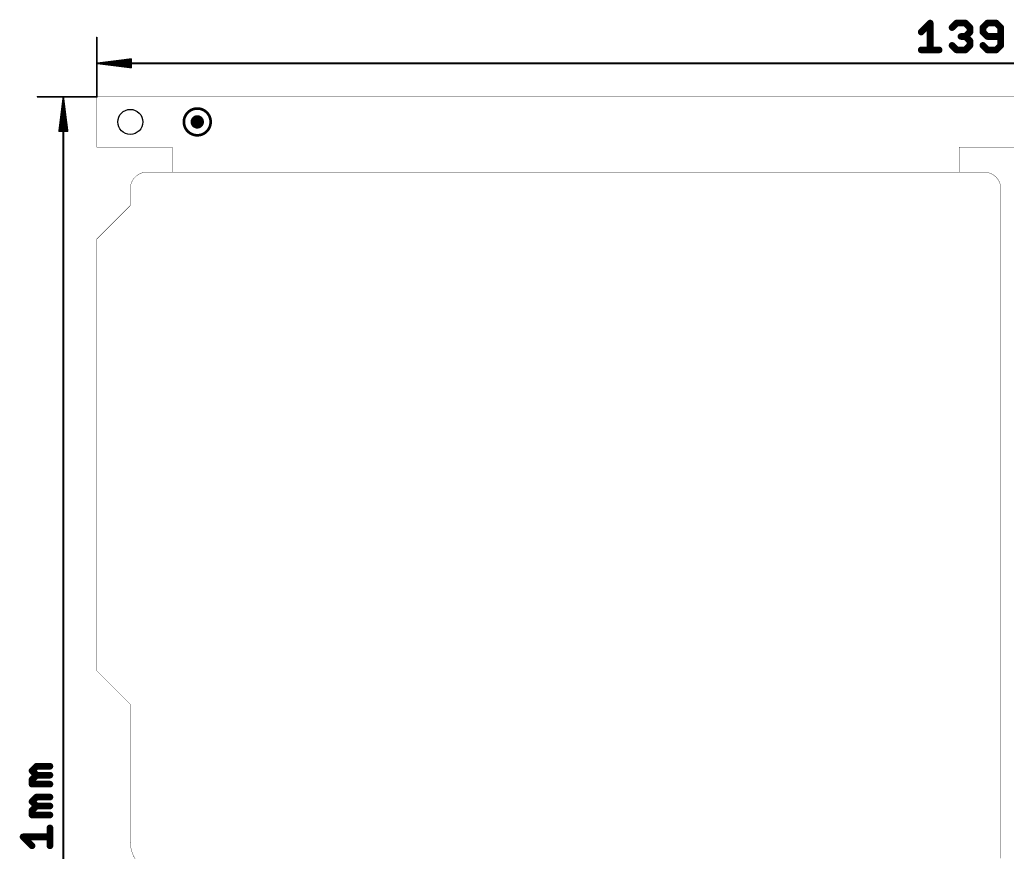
# Model space of a CAD drawing. Extents: x -0.23 to 5.5, y -0.23 to 4.66.
# Drawn here: x -0.23 to 2.719, y 2.168 to 4.655 of the extents above; entities that cross this region are included whole.
import ezdxf

# ---------------------------------------------------------------- set-up
doc = ezdxf.new("R2010")
doc.units = 0
for name, color, linetype in [('1', 14, 'CONTINUOUS'), ('20', 214, 'CONTINUOUS'), ('23', 178, 'CONTINUOUS'), ('50', 251, 'CONTINUOUS')]:
    doc.layers.add(name, color=color, linetype=linetype)

# ---------------------------------------------------------------- blocks, each defined once
blk = doc.blocks.new('PIE')
at = {"const_width": 0.5}
blk.add_lwpolyline([(0, -0.25, 1), (0, 0.25, 1), (0, -0.25)], format="xyb", dxfattribs=at)

msp = doc.modelspace()

# ---------------------------------------------------------------- linework, layer by layer
at = {"layer": '1', "const_width": 0.008}
msp.add_lwpolyline([(0.3, 4.31, 1), (0.3, 4.39, 1), (0.3, 4.31)], format="xyb", dxfattribs=at)
at = {"layer": '20'}
for points, const_width in [([(0.15, 4.2, 0.414214), (0.1, 4.15)], 0.001), ([(0.15, 4.20025, 1), (0.15, 4.19975)], 0.0005), ([(0.15, 4.19975, 1), (0.15, 4.20025)], 0.0005), ([(2.7, 4.15, 0.414214), (2.65, 4.2)], 0.001), ([(2.65, 4.20025, 1), (2.65, 4.19975)], 0.0005), ([(2.65, 4.19975, 1), (2.65, 4.20025)], 0.0005), ([(0.10025, 4.15, 1), (0.09975, 4.15)], 0.0005), ([(0.09975, 4.15, 1), (0.10025, 4.15)], 0.0005), ([(2.70025, 4.15, 1), (2.69975, 4.15)], 0.0005), ([(2.69975, 4.15, 1), (2.70025, 4.15)], 0.0005), ([(0.09975, 4.1, 1), (0.10025, 4.1)], 0.0005), ([(0.100177, 4.099823, 1), (0.099823, 4.100177)], 0.0005), ([(0.00025, 4, 1), (-0.00025, 4)], 0.0005), ([(-0.000177, 4.000177, 1), (0.000177, 3.999823)], 0.0005), ([(0.000177, 2.710177, 1), (-0.000177, 2.709823)], 0.0005), ([(-0.00025, 2.71, 1), (0.00025, 2.71)], 0.0005), ([(0.10025, 2.61, 1), (0.09975, 2.61)], 0.0005), ([(0.099823, 2.609823, 1), (0.100177, 2.610177)], 0.0005), ([(0.1, 2.2, 0.414214), (0.2, 2.1)], 0.001), ([(0.10025, 2.2, 1), (0.09975, 2.2)], 0.0005), ([(0.09975, 2.2, 1), (0.10025, 2.2)], 0.0005)]:
    msp.add_lwpolyline(points, format="xyb", dxfattribs=dict(at, const_width=const_width))
at = {"layer": '20', "const_width": 0.001}
for points in [[(2.65, 4.2), (0.15, 4.2)], [(0.1, 4.1), (0.1, 4.15)], [(2.7, 4.15), (2.7, 2.15)], [(0, 4), (0.1, 4.1)], [(0, 2.71), (0, 4)], [(0.1, 2.61), (0, 2.71)], [(0.1, 2.2), (0.1, 2.61)]]:
    msp.add_lwpolyline(points, dxfattribs=at)
at = {"layer": '20'}
msp.add_circle((0.1, 4.35), 0.0375, dxfattribs=at)
at = {"layer": '23'}
msp.add_point((0.3, 4.35), dxfattribs=at)
at = {"layer": '50'}
for points, const_width in [([(2.462178, 4.618497), (2.488867, 4.645187)], 0.02), ([(2.488867, 4.645187), (2.488867, 4.565118)], 0.02), ([(2.554257, 4.631842), (2.567601, 4.645187)], 0.02), ([(2.567601, 4.645187), (2.594291, 4.645187)], 0.02), ([(2.594291, 4.645187), (2.607636, 4.631842)], 0.02), ([(2.607636, 4.631842), (2.607636, 4.618497)], 0.02), ([(2.65968, 4.645187), (2.646335, 4.631842)], 0.02), ([(2.646335, 4.631842), (2.646335, 4.618497)], 0.02), ([(2.686369, 4.645187), (2.65968, 4.645187)], 0.02), ([(2.699714, 4.631842), (2.686369, 4.645187)], 0.02), ([(2.699714, 4.578463), (2.699714, 4.631842)], 0.02), ([(0, 4.425), (0, 4.601772)], 0.005118), ([(2.594291, 4.605152), (2.580946, 4.605152)], 0.02), ([(2.607636, 4.618497), (2.594291, 4.605152)], 0.02), ([(2.594291, 4.605152), (2.607636, 4.591808)], 0.02), ([(2.607636, 4.591808), (2.607636, 4.578463)], 0.02), ([(2.646335, 4.618497), (2.65968, 4.605152)], 0.02), ([(2.65968, 4.605152), (2.699714, 4.605152)], 0.02), ([(2.462178, 4.565118), (2.515557, 4.565118)], 0.02), ([(2.567601, 4.565118), (2.554257, 4.578463)], 0.02), ([(2.594291, 4.565118), (2.567601, 4.565118)], 0.02), ([(2.607636, 4.578463), (2.594291, 4.565118)], 0.02), ([(2.646335, 4.578463), (2.65968, 4.565118)], 0.02), ([(2.65968, 4.565118), (2.686369, 4.565118)], 0.02), ([(2.686369, 4.565118), (2.699714, 4.578463)], 0.02), ([(0.002559, 4.525), (0.102362, 4.537569)], 0.005118), ([(0.002559, 4.525), (0.102362, 4.535236)], 0.005118), ([(0.002559, 4.525), (0.102362, 4.530118)], 0.005118), ([(0.002559, 4.525), (5.497441, 4.525)], 0.005118), ([(0.102362, 4.512431), (0.002559, 4.525)], 0.005118), ([(0.102362, 4.519882), (0.002559, 4.525)], 0.005118), ([(0.102362, 4.514764), (0.002559, 4.525)], 0.005118), ([(0.102362, 4.537569), (0.102362, 4.512431)], 0.005118), ([(0, 4.425), (-0.176772, 4.425)], 0.005118), ([(-0.1, 4.422441), (-0.112569, 4.322638)], 0.005118), ([(-0.1, 4.422441), (-0.110236, 4.322638)], 0.005118), ([(-0.1, 4.422441), (-0.105118, 4.322638)], 0.005118), ([(-0.1, 4.422441), (-0.1, -0.222441)], 0.005118), ([(-0.087431, 4.322638), (-0.1, 4.422441)], 0.005118), ([(-0.094882, 4.322638), (-0.1, 4.422441)], 0.005118), ([(-0.089764, 4.322638), (-0.1, 4.422441)], 0.005118), ([(0, 4.275), (0, 4.425)], 0.001), ([(0, 4.425), (5.5, 4.425)], 0.001), ([(-0.112569, 4.322638), (-0.087431, 4.322638)], 0.005118), ([(0.225, 4.275), (0, 4.275)], 0.001), ([(0.225, 4.2), (0.225, 4.275)], 0.001), ([(2.575, 4.2), (2.575, 4.275)], 0.001), ([(2.575, 4.275), (3.025, 4.275)], 0.001), ([(-0.193497, 2.411716), (-0.180152, 2.425061)], 0.02), ([(-0.180152, 2.398372), (-0.193497, 2.411716)], 0.02), ([(-0.180152, 2.425061), (-0.140118, 2.425061)], 0.02), ([(-0.193497, 2.385027), (-0.180152, 2.398372)], 0.02), ([(-0.193497, 2.371682), (-0.193497, 2.385027)], 0.02), ([(-0.180152, 2.398372), (-0.140118, 2.398372)], 0.02), ([(-0.140118, 2.371682), (-0.193497, 2.371682)], 0.02), ([(-0.193497, 2.319638), (-0.180152, 2.332983)], 0.02), ([(-0.180152, 2.332983), (-0.140118, 2.332983)], 0.02), ([(-0.180152, 2.306293), (-0.193497, 2.319638)], 0.02), ([(-0.193497, 2.292948), (-0.180152, 2.306293)], 0.02), ([(-0.193497, 2.279604), (-0.193497, 2.292948)], 0.02), ([(-0.180152, 2.306293), (-0.140118, 2.306293)], 0.02), ([(-0.140118, 2.279604), (-0.193497, 2.279604)], 0.02), ([(-0.140118, 2.187525), (-0.140118, 2.240904)], 0.02), ([(-0.193497, 2.187525), (-0.220187, 2.214214)], 0.02), ([(-0.220187, 2.214214), (-0.140118, 2.214214)], 0.02)]:
    msp.add_lwpolyline(points, dxfattribs=dict(at, const_width=const_width))
for points, const_width in [([(2.493867, 4.645187, 1), (2.483867, 4.645187)], 0.01), ([(2.492403, 4.641651, 1), (2.485332, 4.648722)], 0.01), ([(2.550721, 4.635377, 1), (2.557792, 4.628306)], 0.01), ([(2.567601, 4.650187, 1), (2.567601, 4.640187)], 0.01), ([(2.571137, 4.641651, 1), (2.564066, 4.648722)], 0.01), ([(2.597826, 4.648722, 1), (2.590755, 4.641651)], 0.01), ([(2.594291, 4.640187, 1), (2.594291, 4.650187)], 0.01), ([(2.612636, 4.631842, 1), (2.602636, 4.631842)], 0.01), ([(2.6041, 4.628306, 1), (2.611171, 4.635377)], 0.01), ([(2.651335, 4.631842, 1), (2.641335, 4.631842)], 0.01), ([(2.6428, 4.635377, 1), (2.649871, 4.628306)], 0.01), ([(2.65968, 4.650187, 1), (2.65968, 4.640187)], 0.01), ([(2.663216, 4.641651, 1), (2.656144, 4.648722)], 0.01), ([(2.689905, 4.648722, 1), (2.682834, 4.641651)], 0.01), ([(2.686369, 4.640187, 1), (2.686369, 4.650187)], 0.01), ([(2.704714, 4.631842, 1), (2.694714, 4.631842)], 0.01), ([(2.696179, 4.628306, 1), (2.70325, 4.635377)], 0.01), ([(0.00128, 4.601772, 1), (-0.00128, 4.601772)], 0.002559), ([(2.458642, 4.622033, 1), (2.465714, 4.614962)], 0.01), ([(2.580946, 4.610152, 1), (2.580946, 4.600152)], 0.01), ([(2.597826, 4.608688, 1), (2.590755, 4.601617)], 0.01), ([(2.590755, 4.608688, 1), (2.597826, 4.601617)], 0.01), ([(2.594291, 4.600152, 1), (2.594291, 4.610152)], 0.01), ([(2.602636, 4.618497, 1), (2.612636, 4.618497)], 0.01), ([(2.612636, 4.591808, 1), (2.602636, 4.591808)], 0.01), ([(2.611171, 4.614962, 1), (2.6041, 4.622033)], 0.01), ([(2.641335, 4.618497, 1), (2.651335, 4.618497)], 0.01), ([(2.649871, 4.622033, 1), (2.6428, 4.614962)], 0.01), ([(2.65968, 4.610152, 1), (2.65968, 4.600152)], 0.01), ([(2.656144, 4.601617, 1), (2.663216, 4.608688)], 0.01), ([(2.699714, 4.600152, 1), (2.699714, 4.610152)], 0.01), ([(2.462178, 4.570118, 1), (2.462178, 4.560118)], 0.01), ([(2.515557, 4.560118, 1), (2.515557, 4.570118)], 0.01), ([(2.557792, 4.581998, 1), (2.550721, 4.574927)], 0.01), ([(2.567601, 4.570118, 1), (2.567601, 4.560118)], 0.01), ([(2.564066, 4.561583, 1), (2.571137, 4.568654)], 0.01), ([(2.590755, 4.568654, 1), (2.597826, 4.561583)], 0.01), ([(2.594291, 4.560118, 1), (2.594291, 4.570118)], 0.01), ([(2.602636, 4.578463, 1), (2.612636, 4.578463)], 0.01), ([(2.6041, 4.588272, 1), (2.611171, 4.595343)], 0.01), ([(2.611171, 4.574927, 1), (2.6041, 4.581998)], 0.01), ([(2.649871, 4.581998, 1), (2.6428, 4.574927)], 0.01), ([(2.65968, 4.570118, 1), (2.65968, 4.560118)], 0.01), ([(2.656144, 4.561583, 1), (2.663216, 4.568654)], 0.01), ([(2.682834, 4.568654, 1), (2.689905, 4.561583)], 0.01), ([(2.686369, 4.560118, 1), (2.686369, 4.570118)], 0.01), ([(2.694714, 4.578463, 1), (2.704714, 4.578463)], 0.01), ([(2.70325, 4.574927, 1), (2.696179, 4.581998)], 0.01), ([(2.483867, 4.565118, 1), (2.493867, 4.565118)], 0.01), ([(0.002719, 4.52627, 1), (0.002399, 4.52373)], 0.002559), ([(0.002399, 4.52627, 1), (0.002719, 4.52373)], 0.002559), ([(0.002559, 4.52628, 1), (0.002559, 4.52372)], 0.002559), ([(0.002625, 4.526278, 1), (0.002494, 4.523722)], 0.002559), ([(0.00269, 4.526273, 1), (0.002429, 4.523727)], 0.002559), ([(0.002494, 4.526278, 1), (0.002625, 4.523722)], 0.002559), ([(0.002429, 4.526273, 1), (0.00269, 4.523727)], 0.002559), ([(0.103642, 4.537569, 1), (0.101083, 4.537569)], 0.002559), ([(0.101083, 4.512431, 1), (0.103642, 4.512431)], 0.002559), ([(0.102522, 4.536299, 1), (0.102202, 4.538838)], 0.002559), ([(0.102202, 4.511162, 1), (0.102522, 4.513701)], 0.002559), ([(0.102232, 4.513491, 1), (0.102493, 4.516037)], 0.002559), ([(0.102493, 4.533963, 1), (0.102232, 4.536509)], 0.002559), ([(0.102428, 4.52884, 1), (0.102297, 4.531396)], 0.002559), ([(0.102297, 4.518604, 1), (0.102428, 4.52116)], 0.002559), ([(-0.176772, 4.42628, 1), (-0.176772, 4.42372)], 0.002559), ([(-0.09872, 4.422441, 1), (-0.10128, 4.422441)], 0.002559), ([(-0.09873, 4.422601, 1), (-0.10127, 4.422281)], 0.002559), ([(-0.098722, 4.422506, 1), (-0.101278, 4.422375)], 0.002559), ([(-0.098727, 4.422571, 1), (-0.101273, 4.42231)], 0.002559), ([(-0.098722, 4.422375, 1), (-0.101278, 4.422506)], 0.002559), ([(-0.098727, 4.42231, 1), (-0.101273, 4.422571)], 0.002559), ([(-0.09873, 4.422281, 1), (-0.10127, 4.422601)], 0.002559), ([(-0.00128, 4.425, 1), (0.00128, 4.425)], 0.002559), ([(0, 4.42372, 1), (0, 4.42628)], 0.002559), ([(0.00025, 4.425, 1), (-0.00025, 4.425)], 0.0005), ([(0, 4.42525, 1), (0, 4.42475)], 0.0005), ([(-0.112569, 4.323917, 1), (-0.112569, 4.321358)], 0.002559), ([(-0.113838, 4.322798, 1), (-0.111299, 4.322478)], 0.002559), ([(-0.111509, 4.322768, 1), (-0.108963, 4.322507)], 0.002559), ([(-0.106396, 4.322703, 1), (-0.10384, 4.322572)], 0.002559), ([(-0.09616, 4.322572, 1), (-0.093604, 4.322703)], 0.002559), ([(-0.091037, 4.322507, 1), (-0.088491, 4.322768)], 0.002559), ([(-0.088701, 4.322478, 1), (-0.086162, 4.322798)], 0.002559), ([(-0.087431, 4.321358, 1), (-0.087431, 4.323917)], 0.002559), ([(0, 4.27525, 1), (0, 4.27475)], 0.0005), ([(-0.00025, 4.275, 1), (0.00025, 4.275)], 0.0005), ([(0.22525, 4.275, 1), (0.22475, 4.275)], 0.0005), ([(0.225, 4.27475, 1), (0.225, 4.27525)], 0.0005), ([(2.57525, 4.275, 1), (2.57475, 4.275)], 0.0005), ([(2.575, 4.27525, 1), (2.575, 4.27475)], 0.0005), ([(0.22475, 4.2, 1), (0.22525, 4.2)], 0.0005), ([(2.57475, 4.2, 1), (2.57525, 4.2)], 0.0005), ([(-0.189962, 2.415252, 1), (-0.197033, 2.408181)], 0.01), ([(-0.197033, 2.415252, 1), (-0.189962, 2.408181)], 0.01), ([(-0.180152, 2.430061, 1), (-0.180152, 2.420061)], 0.01), ([(-0.176617, 2.421526, 1), (-0.183688, 2.428597)], 0.01), ([(-0.140118, 2.420061, 1), (-0.140118, 2.430061)], 0.01), ([(-0.188497, 2.385027, 1), (-0.198497, 2.385027)], 0.01), ([(-0.197033, 2.388562, 1), (-0.189962, 2.381491)], 0.01), ([(-0.180152, 2.403372, 1), (-0.180152, 2.393372)], 0.01), ([(-0.176617, 2.394836, 1), (-0.183688, 2.401907)], 0.01), ([(-0.183688, 2.394836, 1), (-0.176617, 2.401907)], 0.01), ([(-0.140118, 2.393372, 1), (-0.140118, 2.403372)], 0.01), ([(-0.193497, 2.376682, 1), (-0.193497, 2.366682)], 0.01), ([(-0.198497, 2.371682, 1), (-0.188497, 2.371682)], 0.01), ([(-0.140118, 2.366682, 1), (-0.140118, 2.376682)], 0.01), ([(-0.180152, 2.337983, 1), (-0.180152, 2.327983)], 0.01), ([(-0.176617, 2.329447, 1), (-0.183688, 2.336518)], 0.01), ([(-0.140118, 2.327983, 1), (-0.140118, 2.337983)], 0.01), ([(-0.189962, 2.323173, 1), (-0.197033, 2.316102)], 0.01), ([(-0.197033, 2.323173, 1), (-0.189962, 2.316102)], 0.01), ([(-0.188497, 2.292948, 1), (-0.198497, 2.292948)], 0.01), ([(-0.197033, 2.296484, 1), (-0.189962, 2.289413)], 0.01), ([(-0.180152, 2.311293, 1), (-0.180152, 2.301293)], 0.01), ([(-0.176617, 2.302758, 1), (-0.183688, 2.309829)], 0.01), ([(-0.183688, 2.302758, 1), (-0.176617, 2.309829)], 0.01), ([(-0.140118, 2.301293, 1), (-0.140118, 2.311293)], 0.01), ([(-0.193497, 2.284604, 1), (-0.193497, 2.274604)], 0.01), ([(-0.198497, 2.279604, 1), (-0.188497, 2.279604)], 0.01), ([(-0.140118, 2.274604, 1), (-0.140118, 2.284604)], 0.01), ([(-0.135118, 2.240904, 1), (-0.145118, 2.240904)], 0.01), ([(-0.220187, 2.219214, 1), (-0.220187, 2.209214)], 0.01), ([(-0.216651, 2.21775, 1), (-0.223722, 2.210679)], 0.01), ([(-0.140118, 2.209214, 1), (-0.140118, 2.219214)], 0.01), ([(-0.197033, 2.183989, 1), (-0.189962, 2.191061)], 0.01), ([(-0.145118, 2.187525, 1), (-0.135118, 2.187525)], 0.01)]:
    msp.add_lwpolyline(points, format="xyb", dxfattribs=dict(at, const_width=const_width))

# ---------------------------------------------------------------- block references
at = {"layer": '1', "xscale": 0.04, "yscale": 0.04}
msp.add_blockref('PIE', (0.3, 4.35), dxfattribs=at)

doc.saveas('drawing.dxf')
